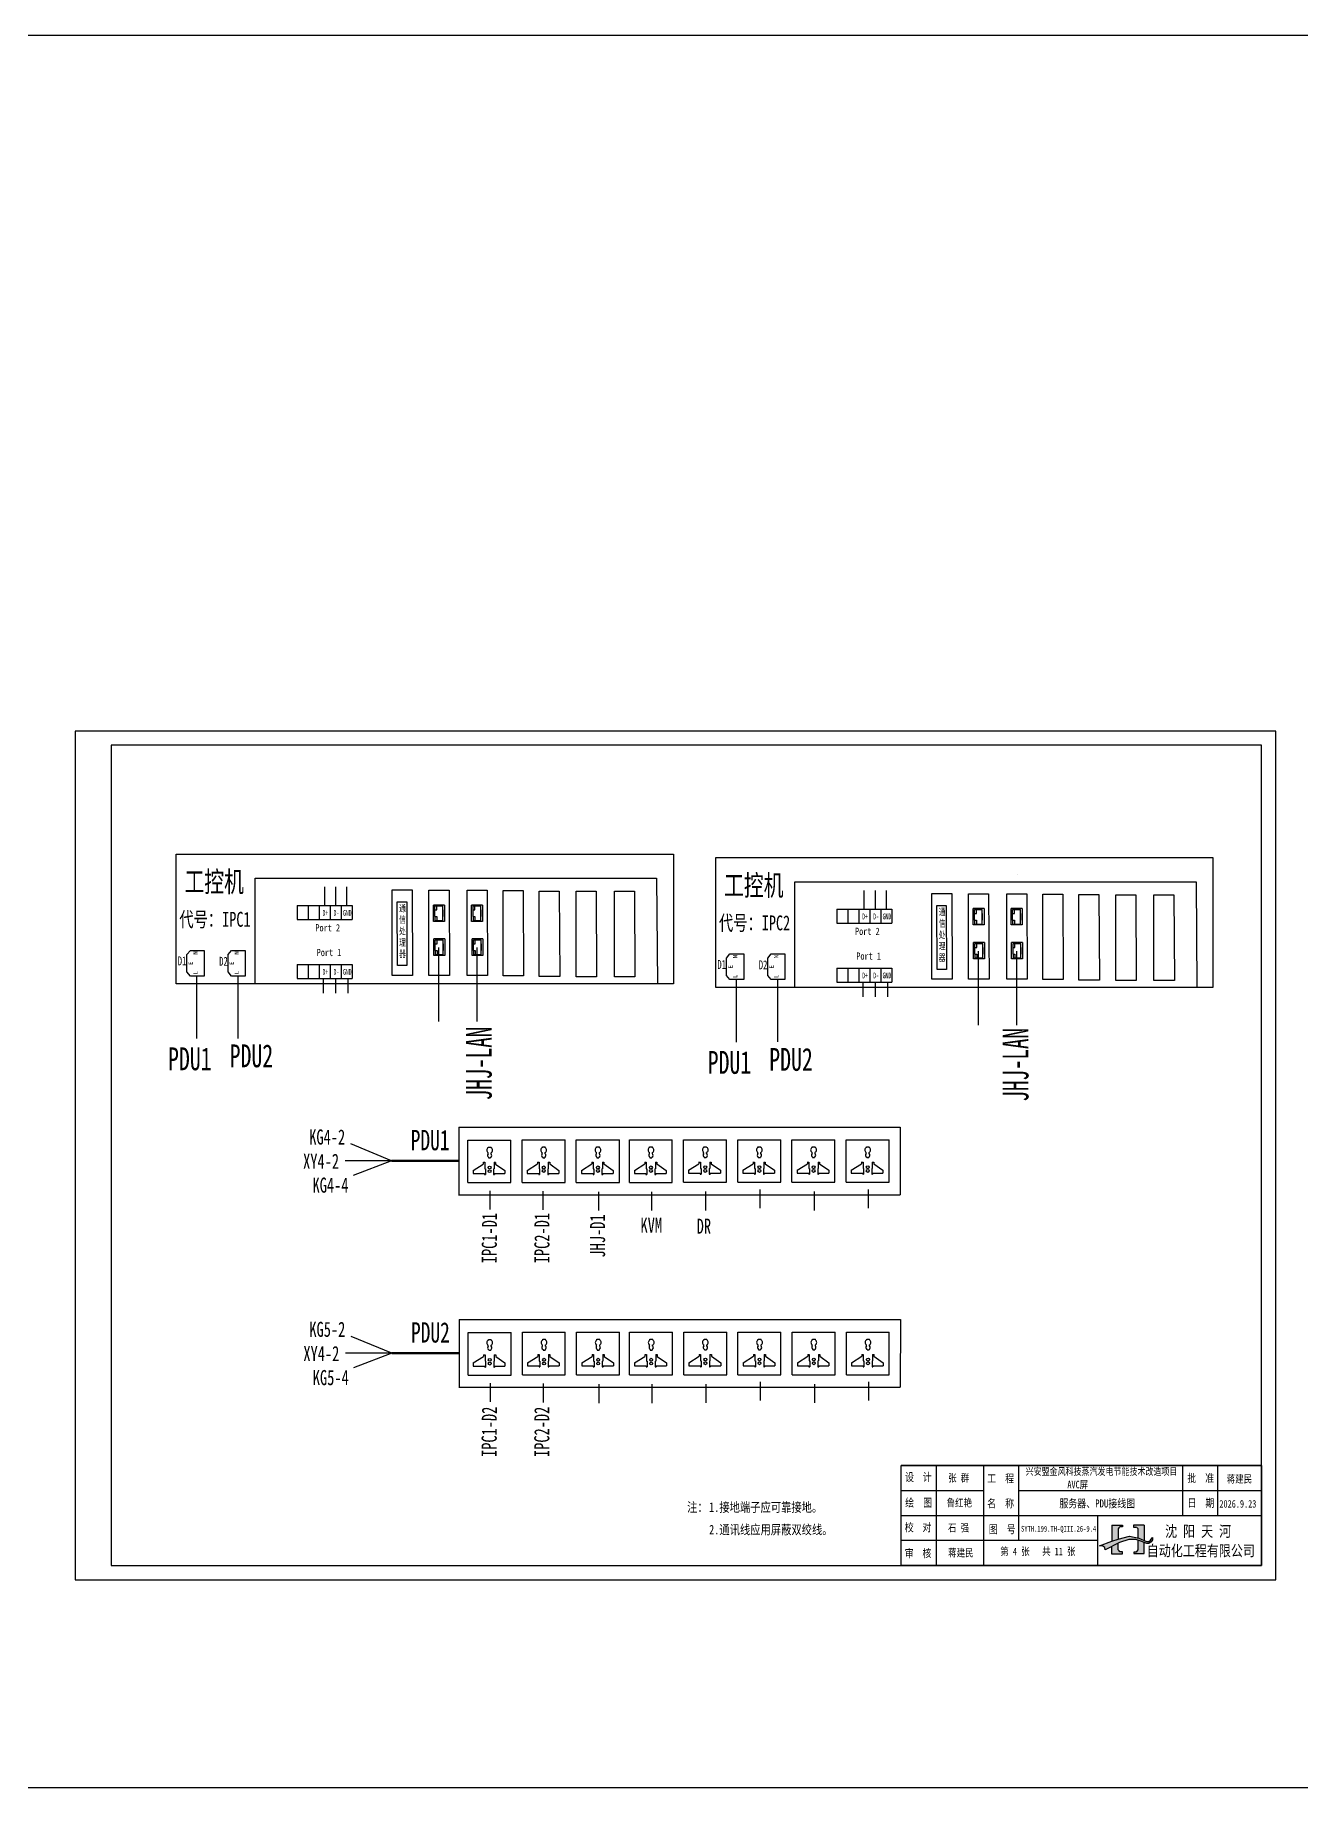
# Model space of a CAD drawing. Header units: millimetres. Extents: x -2527 to 7788, y -1442 to 1215.
# Drawn here: x 1135 to 2021, y -1442 to -215 of the extents above; entities that cross this region are included whole.
import ezdxf
from ezdxf.enums import TextEntityAlignment as Align

# ---------------------------------------------------------------- set-up
doc = ezdxf.new("R2010")
doc.units = ezdxf.units.MM
doc.header["$MEASUREMENT"] = 0
doc.layers.add('220DC电源', color=240, linetype='Continuous')
doc.layers.add('Layer2', color=5, linetype='Continuous', lineweight=25)
doc.styles.add('_HZTXT', font='', dxfattribs={"width": 0.8})
doc.styles.get("Standard").update_dxf_attribs({"font": '', "width": 0.7, "height": 6})
doc.styles.get('_HZTXT').set_extended_font_data('SimSun')
doc.styles.get('Standard').set_extended_font_data('SimSun')

msp = doc.modelspace()

# ---------------------------------------------------------------- hatches: boundary and pattern name
h = msp.add_hatch(color=256)
h.paths.add_polyline_path([(1911.1, -1258.3), (1903.5, -1258.3), (1903.5, -1259.6), (1905.2, -1259.6, -0.099172), (1906.7, -1260.6), (1906.7, -1267.3), (1907.4, -1267.4), (1911.1, -1269.1)])
h.paths.add_polyline_path([(1888.4, -1269.5), (1892.9, -1268), (1892.9, -1260.8), (1893.3, -1260.1), (1894.1, -1259.5), (1895.8, -1259.5), (1895.8, -1258.4), (1888.4, -1258.4)])
h.paths.add_polyline_path([(1893.9, -1270.5), (1900.4, -1268.4), (1905.1, -1268.4), (1906.7, -1268.7), (1908.7, -1269.5), (1912.8, -1271.2), (1914.2, -1271.2), (1915.9, -1269.9), (1916.8, -1268.6), (1916.8, -1267), (1916.6, -1267.1), (1915.4, -1268.8), (1914.2, -1269.8), (1912.7, -1269.8), (1907.4, -1267.4), (1900.8, -1266.1), (1892.8, -1268), (1888.4, -1269.4), (1879.8, -1272.7), (1882.2, -1273), (1883.6, -1274), (1883.7, -1275.5)])
h.paths.add_polyline_path([(1892.8, -1275.5), (1892.8, -1271.1), (1888.3, -1273.2), (1888.3, -1278.3), (1895.9, -1278.3), (1895.9, -1276.9), (1894.1, -1276.9), (1893.6, -1276.3)])
h.paths.add_polyline_path([(1911.1, -1270.5), (1908.7, -1269.5), (1906.7, -1268.7), (1906.7, -1275.6), (1905.9, -1276.4), (1905.4, -1277.1), (1903.8, -1277.1), (1903.8, -1278.2), (1911.1, -1278.2)])

# ---------------------------------------------------------------- linework, layer by layer
at = {"lineweight": -3, "ltscale": 1000}
for p, q in [((1822.1, -802.7), (1822.1, -802.7)), ((1384.4, -1003.3), (1355.9, -991.5)), ((1437.8, -1018.5), (1437.8, -988.8)), ((1437.8, -988.8), (1467.9, -988.8)), ((1452, -993.7), (1454, -993.7)), ((1452, -994.1), (1452, -993.7)), ((1454, -994.2), (1454, -993.7)), ((1467.9, -1018.5), (1467.9, -988.8)), ((1475.8, -1018.4), (1475.8, -988.7)), ((1475.8, -988.7), (1505.9, -988.7)), ((1490, -993.6), (1492, -993.6)), ((1490, -994), (1490, -993.6)), ((1492, -994.1), (1492, -993.6)), ((1505.9, -1018.4), (1505.9, -988.7)), ((1513.7, -1018.4), (1513.7, -988.7)), ((1513.7, -988.7), (1543.8, -988.7)), ((1527.9, -993.6), (1529.9, -993.6)), ((1527.9, -994), (1527.9, -993.6)), ((1529.9, -994.1), (1529.9, -993.6)), ((1543.8, -1018.4), (1543.8, -988.7)), ((1550.8, -1018.4), (1550.8, -988.7)), ((1550.8, -988.7), (1580.8, -988.7)), ((1565, -993.6), (1567, -993.6)), ((1565, -994), (1565, -993.6)), ((1567, -994.1), (1567, -993.6)), ((1580.8, -1018.4), (1580.8, -988.7)), ((1588.7, -1018.3), (1588.7, -988.6)), ((1588.7, -988.6), (1618.8, -988.6)), ((1602.9, -993.5), (1604.9, -993.5)), ((1602.9, -993.9), (1602.9, -993.5)), ((1604.9, -994), (1604.9, -993.5)), ((1618.8, -1018.3), (1618.8, -988.6)), ((1626.6, -1018.3), (1626.6, -988.6)), ((1626.6, -988.6), (1656.7, -988.6)), ((1640.8, -993.5), (1642.8, -993.5)), ((1640.8, -993.9), (1640.8, -993.5)), ((1642.8, -994), (1642.8, -993.5)), ((1656.7, -1018.3), (1656.7, -988.6)), ((1664.6, -1018.3), (1664.6, -988.6)), ((1664.6, -988.6), (1694.7, -988.6)), ((1678.8, -993.5), (1680.8, -993.5)), ((1678.8, -993.9), (1678.8, -993.5)), ((1680.8, -994), (1680.8, -993.5)), ((1694.7, -1018.3), (1694.7, -988.6)), ((1702.5, -1018.3), (1702.5, -988.6)), ((1702.5, -988.6), (1732.6, -988.6)), ((1716.7, -993.5), (1718.7, -993.5)), ((1716.7, -993.9), (1716.7, -993.5)), ((1718.7, -994), (1718.7, -993.5)), ((1732.6, -1018.3), (1732.6, -988.6)), ((1384.4, -1003.3), (1352, -1003.3)), ((1384.4, -1003.3), (1357.6, -1013.5)), ((1441.4, -1010.1), (1448.6, -1005.6)), ((1448.6, -1004.3), (1448.6, -1005.6)), ((1448.7, -1004.3), (1449.6, -1004.3)), ((1449.6, -1004.3), (1449.6, -1008.9)), ((1451.9, -998.4), (1451.9, -997.6)), ((1452.2, -1000.8), (1452.2, -1001.2)), ((1452.2, -1001.2), (1453.7, -1001.2)), ((1453.7, -1000.8), (1453.7, -1001.2)), ((1454, -998.4), (1454, -997.6)), ((1456.1, -1004.3), (1456.1, -1008.9)), ((1456.1, -1004.3), (1457.1, -1004.3)), ((1457.1, -1004.4), (1457.1, -1005.6)), ((1457.1, -1005.6), (1463.6, -1010.1)), ((1479.4, -1010), (1486.6, -1005.5)), ((1486.6, -1004.2), (1486.6, -1005.5)), ((1486.6, -1004.3), (1487.6, -1004.3)), ((1487.6, -1004.3), (1487.6, -1008.8)), ((1489.9, -998.3), (1489.9, -997.5)), ((1490.2, -1000.7), (1490.2, -1001.1)), ((1490.2, -1001.1), (1491.6, -1001.1)), ((1491.6, -1000.7), (1491.6, -1001.1)), ((1492, -998.3), (1492, -997.5)), ((1494.1, -1004.3), (1494.1, -1008.8)), ((1494.1, -1004.3), (1495.1, -1004.3)), ((1495.1, -1004.3), (1495.1, -1005.5)), ((1495.1, -1005.5), (1501.5, -1010)), ((1517.3, -1010), (1524.5, -1005.5)), ((1524.5, -1004.2), (1524.5, -1005.5)), ((1524.5, -1004.3), (1525.5, -1004.3)), ((1525.5, -1004.3), (1525.5, -1008.8)), ((1527.8, -998.3), (1527.8, -997.5)), ((1528.1, -1000.7), (1528.1, -1001.1)), ((1528.1, -1001.1), (1529.5, -1001.1)), ((1529.5, -1000.7), (1529.5, -1001.1)), ((1529.9, -998.3), (1529.9, -997.5)), ((1532, -1004.3), (1532, -1008.8)), ((1532, -1004.3), (1533, -1004.3)), ((1533, -1004.3), (1533, -1005.5)), ((1533, -1005.5), (1539.4, -1010)), ((1554.4, -1010), (1561.6, -1005.5)), ((1561.6, -1004.2), (1561.6, -1005.5)), ((1561.6, -1004.3), (1562.6, -1004.3)), ((1562.6, -1004.3), (1562.6, -1008.8)), ((1564.8, -998.3), (1564.8, -997.5)), ((1565.2, -1000.7), (1565.2, -1001.1)), ((1565.2, -1001.1), (1566.6, -1001.1)), ((1566.6, -1000.7), (1566.6, -1001.1)), ((1567, -998.3), (1567, -997.5)), ((1569.1, -1004.3), (1569.1, -1008.8)), ((1569.1, -1004.3), (1570.1, -1004.3)), ((1570.1, -1004.3), (1570.1, -1005.5)), ((1570.1, -1005.5), (1576.5, -1010)), ((1592.3, -1009.9), (1599.5, -1005.4)), ((1599.5, -1004.1), (1599.5, -1005.4)), ((1599.6, -1004.2), (1600.6, -1004.2)), ((1600.6, -1004.2), (1600.6, -1008.7)), ((1602.8, -998.2), (1602.8, -997.5)), ((1603.1, -1000.6), (1603.1, -1001)), ((1603.1, -1001), (1604.6, -1001)), ((1604.6, -1000.6), (1604.6, -1001)), ((1604.9, -998.2), (1604.9, -997.5)), ((1607.1, -1004.2), (1607.1, -1008.7)), ((1607.1, -1004.2), (1608, -1004.2)), ((1608, -1004.2), (1608, -1005.4)), ((1608, -1005.4), (1614.5, -1009.9)), ((1630.2, -1009.9), (1637.4, -1005.4)), ((1637.4, -1004.1), (1637.4, -1005.4)), ((1637.5, -1004.2), (1638.4, -1004.2)), ((1638.4, -1004.2), (1638.4, -1008.7)), ((1640.7, -998.2), (1640.7, -997.5)), ((1641, -1000.6), (1641, -1001)), ((1641, -1001), (1642.5, -1001)), ((1642.5, -1000.6), (1642.5, -1001)), ((1642.8, -998.2), (1642.8, -997.5)), ((1645, -1004.2), (1645, -1008.7)), ((1645, -1004.2), (1645.9, -1004.2)), ((1645.9, -1004.2), (1645.9, -1005.4)), ((1645.9, -1005.4), (1652.4, -1009.9)), ((1668.2, -1009.9), (1675.4, -1005.4)), ((1675.4, -1004.1), (1675.4, -1005.4)), ((1675.4, -1004.2), (1676.4, -1004.2)), ((1676.4, -1004.2), (1676.4, -1008.7)), ((1678.7, -998.2), (1678.7, -997.5)), ((1679, -1000.6), (1679, -1001)), ((1679, -1001), (1680.4, -1001)), ((1680.4, -1000.6), (1680.4, -1001)), ((1680.8, -998.2), (1680.8, -997.5)), ((1682.9, -1004.2), (1682.9, -1008.7)), ((1682.9, -1004.2), (1683.9, -1004.2)), ((1683.9, -1004.2), (1683.9, -1005.4)), ((1683.9, -1005.4), (1690.3, -1009.9)), ((1706.1, -1009.9), (1713.3, -1005.4)), ((1713.3, -1004.1), (1713.3, -1005.4)), ((1713.3, -1004.2), (1714.3, -1004.2)), ((1714.3, -1004.2), (1714.3, -1008.7)), ((1716.6, -998.2), (1716.6, -997.5)), ((1716.9, -1000.6), (1716.9, -1001)), ((1716.9, -1001), (1718.3, -1001)), ((1718.3, -1000.6), (1718.3, -1001)), ((1718.7, -998.2), (1718.7, -997.5)), ((1720.8, -1004.2), (1720.8, -1008.7)), ((1720.8, -1004.2), (1721.8, -1004.2)), ((1721.8, -1004.2), (1721.8, -1005.4)), ((1721.8, -1005.4), (1728.2, -1009.9)), ((1441.4, -1010.1), (1441.4, -1012.2)), ((1441.4, -1012.2), (1449.5, -1012.2)), ((1449.5, -1012.2), (1449.5, -1012.9)), ((1449.5, -1012.9), (1450.1, -1012.9)), ((1449.6, -1008.9), (1450.1, -1008.9)), ((1450.1, -1008.9), (1450.1, -1012.9)), ((1455.8, -1008.9), (1455.8, -1012.9)), ((1455.8, -1008.9), (1456.1, -1008.9)), ((1455.8, -1012.9), (1456.4, -1012.9)), ((1456.4, -1012.2), (1463.6, -1012.2)), ((1456.4, -1012.2), (1456.4, -1012.9)), ((1463.6, -1010.1), (1463.6, -1012.2)), ((1479.4, -1010), (1479.4, -1012.1)), ((1479.4, -1012.1), (1487.5, -1012.1)), ((1487.5, -1012.1), (1487.5, -1012.8)), ((1487.5, -1012.8), (1488, -1012.8)), ((1487.6, -1008.8), (1488, -1008.8)), ((1488, -1008.8), (1488, -1012.8)), ((1493.8, -1008.8), (1493.8, -1012.8)), ((1493.8, -1008.8), (1494.1, -1008.8)), ((1493.8, -1012.8), (1494.3, -1012.8)), ((1494.3, -1012.1), (1501.5, -1012.1)), ((1494.3, -1012.1), (1494.3, -1012.8)), ((1501.5, -1010), (1501.5, -1012.1)), ((1517.3, -1010), (1517.3, -1012.1)), ((1517.3, -1012.1), (1525.4, -1012.1)), ((1525.4, -1012.1), (1525.4, -1012.8)), ((1525.4, -1012.8), (1525.9, -1012.8)), ((1525.5, -1008.8), (1525.9, -1008.8)), ((1525.9, -1008.8), (1525.9, -1012.8)), ((1531.6, -1008.8), (1531.6, -1012.8)), ((1531.6, -1008.8), (1532, -1008.8)), ((1531.6, -1012.8), (1532.2, -1012.8)), ((1532.2, -1012.1), (1539.4, -1012.1)), ((1532.2, -1012.1), (1532.2, -1012.8)), ((1539.4, -1010), (1539.4, -1012.1)), ((1554.4, -1010), (1554.4, -1012.1)), ((1554.4, -1012.1), (1562.4, -1012.1)), ((1562.4, -1012.1), (1562.4, -1012.8)), ((1562.4, -1012.8), (1563, -1012.8)), ((1562.6, -1008.8), (1563, -1008.8)), ((1563, -1008.8), (1563, -1012.8)), ((1568.7, -1008.8), (1568.7, -1012.8)), ((1568.7, -1008.8), (1569.1, -1008.8)), ((1568.7, -1012.8), (1569.3, -1012.8)), ((1569.3, -1012.1), (1576.5, -1012.1)), ((1569.3, -1012.1), (1569.3, -1012.8)), ((1576.5, -1010), (1576.5, -1012.1)), ((1592.3, -1009.9), (1592.3, -1012)), ((1592.3, -1012), (1600.4, -1012)), ((1600.4, -1012), (1600.4, -1012.7)), ((1600.4, -1012.7), (1601, -1012.7)), ((1600.6, -1008.7), (1601, -1008.7)), ((1601, -1008.7), (1601, -1012.7)), ((1606.7, -1008.7), (1606.7, -1012.7)), ((1606.7, -1008.7), (1607.1, -1008.7)), ((1606.7, -1012.7), (1607.3, -1012.7)), ((1607.3, -1012), (1614.5, -1012)), ((1607.3, -1012), (1607.3, -1012.7)), ((1614.5, -1009.9), (1614.5, -1012)), ((1630.2, -1009.9), (1630.2, -1012)), ((1630.2, -1012), (1638.3, -1012)), ((1638.3, -1012), (1638.3, -1012.7)), ((1638.3, -1012.7), (1638.9, -1012.7)), ((1638.4, -1008.7), (1638.9, -1008.7)), ((1638.9, -1008.7), (1638.9, -1012.7)), ((1644.6, -1008.7), (1644.6, -1012.7)), ((1644.6, -1008.7), (1645, -1008.7)), ((1644.6, -1012.7), (1645.2, -1012.7)), ((1645.2, -1012), (1652.4, -1012)), ((1645.2, -1012), (1645.2, -1012.7)), ((1652.4, -1009.9), (1652.4, -1012)), ((1668.2, -1009.9), (1668.2, -1012)), ((1668.2, -1012), (1676.3, -1012)), ((1676.3, -1012), (1676.3, -1012.7)), ((1676.3, -1012.7), (1676.8, -1012.7)), ((1676.4, -1008.7), (1676.8, -1008.7)), ((1676.8, -1008.7), (1676.8, -1012.7)), ((1682.6, -1008.7), (1682.6, -1012.7)), ((1682.6, -1008.7), (1682.9, -1008.7)), ((1682.6, -1012.7), (1683.1, -1012.7)), ((1683.1, -1012), (1690.3, -1012)), ((1683.1, -1012), (1683.1, -1012.7)), ((1690.3, -1009.9), (1690.3, -1012)), ((1706.1, -1009.9), (1706.1, -1012)), ((1706.1, -1012), (1714.2, -1012)), ((1714.2, -1012), (1714.2, -1012.7)), ((1714.2, -1012.7), (1714.7, -1012.7)), ((1714.3, -1008.7), (1714.7, -1008.7)), ((1714.7, -1008.7), (1714.7, -1012.7)), ((1720.5, -1008.7), (1720.5, -1012.7)), ((1720.5, -1008.7), (1720.8, -1008.7)), ((1720.5, -1012.7), (1721, -1012.7)), ((1721, -1012), (1728.2, -1012)), ((1721, -1012), (1721, -1012.7)), ((1728.2, -1009.9), (1728.2, -1012)), ((1437.8, -1018.5), (1467.9, -1018.5)), ((1475.8, -1018.4), (1505.9, -1018.4)), ((1513.7, -1018.4), (1543.8, -1018.4)), ((1550.8, -1018.4), (1580.8, -1018.4)), ((1588.7, -1018.3), (1618.8, -1018.3)), ((1626.6, -1018.3), (1656.7, -1018.3)), ((1664.6, -1018.3), (1694.7, -1018.3)), ((1702.5, -1018.3), (1732.6, -1018.3)), ((1384.6, -1138), (1356.1, -1126.2)), ((1438, -1153.2), (1438, -1123.4)), ((1438, -1123.4), (1468.1, -1123.4)), ((1452.2, -1128.3), (1454.2, -1128.3)), ((1452.2, -1128.8), (1452.2, -1128.3)), ((1454.2, -1128.8), (1454.2, -1128.3)), ((1468.1, -1153.2), (1468.1, -1123.4)), ((1476, -1153.1), (1476, -1123.3)), ((1476, -1123.3), (1506, -1123.3)), ((1490.2, -1128.2), (1492.2, -1128.2)), ((1490.2, -1128.7), (1490.2, -1128.2)), ((1492.2, -1128.7), (1492.2, -1128.2)), ((1506, -1153.1), (1506, -1123.3)), ((1513.9, -1153.1), (1513.9, -1123.3)), ((1513.9, -1123.3), (1543.9, -1123.3)), ((1528.1, -1128.2), (1530.1, -1128.2)), ((1528.1, -1128.7), (1528.1, -1128.2)), ((1530.1, -1128.7), (1530.1, -1128.2)), ((1543.9, -1153.1), (1543.9, -1123.3)), ((1551, -1153.1), (1551, -1123.3)), ((1551, -1123.3), (1581, -1123.3)), ((1565.2, -1128.2), (1567.2, -1128.2)), ((1565.2, -1128.7), (1565.2, -1128.2)), ((1567.2, -1128.7), (1567.2, -1128.2)), ((1581, -1153.1), (1581, -1123.3)), ((1588.9, -1153), (1588.9, -1123.3)), ((1588.9, -1123.3), (1619, -1123.3)), ((1603.1, -1128.1), (1605.1, -1128.1)), ((1603.1, -1128.6), (1603.1, -1128.1)), ((1605.1, -1128.6), (1605.1, -1128.1)), ((1619, -1153), (1619, -1123.3)), ((1626.8, -1153), (1626.8, -1123.3)), ((1626.8, -1123.3), (1656.9, -1123.3)), ((1641, -1128.1), (1643, -1128.1)), ((1641, -1128.6), (1641, -1128.1)), ((1643, -1128.6), (1643, -1128.1)), ((1656.9, -1153), (1656.9, -1123.3)), ((1664.8, -1153), (1664.8, -1123.3)), ((1664.8, -1123.3), (1694.8, -1123.3)), ((1679, -1128.1), (1681, -1128.1)), ((1679, -1128.6), (1679, -1128.1)), ((1681, -1128.6), (1681, -1128.1)), ((1694.8, -1153), (1694.8, -1123.3)), ((1702.7, -1153), (1702.7, -1123.3)), ((1702.7, -1123.3), (1732.7, -1123.3)), ((1716.9, -1128.1), (1718.9, -1128.1)), ((1716.9, -1128.6), (1716.9, -1128.1)), ((1718.9, -1128.6), (1718.9, -1128.1)), ((1732.7, -1153), (1732.7, -1123.3)), ((1384.6, -1138), (1352.2, -1138)), ((1384.6, -1138), (1357.8, -1148.2)), ((1441.6, -1144.7), (1448.8, -1140.3)), ((1448.8, -1139), (1449.8, -1139)), ((1448.8, -1139), (1448.8, -1140.3)), ((1449.8, -1139), (1449.8, -1143.5)), ((1452.1, -1133), (1452.1, -1132.3)), ((1452.4, -1135.5), (1452.4, -1135.8)), ((1452.4, -1135.8), (1453.8, -1135.8)), ((1453.8, -1135.5), (1453.8, -1135.8)), ((1454.2, -1133), (1454.2, -1132.3)), ((1456.3, -1139), (1456.3, -1143.5)), ((1456.3, -1139), (1457.3, -1139)), ((1457.3, -1139), (1457.3, -1140.3)), ((1457.3, -1140.3), (1463.7, -1144.7)), ((1479.6, -1144.7), (1486.8, -1140.2)), ((1486.8, -1138.9), (1487.8, -1138.9)), ((1486.8, -1138.9), (1486.8, -1140.2)), ((1487.8, -1138.9), (1487.8, -1143.4)), ((1490, -1132.9), (1490, -1132.2)), ((1490.4, -1135.4), (1490.4, -1135.7)), ((1490.4, -1135.7), (1491.8, -1135.7)), ((1491.8, -1135.4), (1491.8, -1135.7)), ((1492.2, -1132.9), (1492.2, -1132.2)), ((1494.3, -1138.9), (1494.3, -1143.4)), ((1494.3, -1138.9), (1495.2, -1138.9)), ((1495.2, -1138.9), (1495.2, -1140.2)), ((1495.2, -1140.2), (1501.7, -1144.7)), ((1517.5, -1144.7), (1524.7, -1140.2)), ((1524.7, -1138.9), (1525.7, -1138.9)), ((1524.7, -1138.9), (1524.7, -1140.2)), ((1525.7, -1138.9), (1525.7, -1143.4)), ((1527.9, -1132.9), (1527.9, -1132.2)), ((1528.3, -1135.4), (1528.3, -1135.7)), ((1528.3, -1135.7), (1529.7, -1135.7)), ((1529.7, -1135.4), (1529.7, -1135.7)), ((1530.1, -1132.9), (1530.1, -1132.2)), ((1532.2, -1138.9), (1532.2, -1143.4)), ((1532.2, -1138.9), (1533.1, -1138.9)), ((1533.1, -1138.9), (1533.1, -1140.2)), ((1533.1, -1140.2), (1539.6, -1144.7)), ((1554.5, -1144.7), (1561.7, -1140.2)), ((1561.7, -1138.9), (1561.7, -1140.2)), ((1561.8, -1138.9), (1562.8, -1138.9)), ((1562.8, -1138.9), (1562.8, -1143.4)), ((1565, -1132.9), (1565, -1132.2)), ((1565.4, -1135.4), (1565.4, -1135.7)), ((1565.4, -1135.7), (1566.8, -1135.7)), ((1566.8, -1135.4), (1566.8, -1135.7)), ((1567.1, -1132.9), (1567.1, -1132.2)), ((1569.3, -1138.9), (1569.3, -1143.4)), ((1569.3, -1138.9), (1570.2, -1138.9)), ((1570.2, -1138.9), (1570.2, -1140.2)), ((1570.2, -1140.2), (1576.7, -1144.7)), ((1592.5, -1144.6), (1599.7, -1140.1)), ((1599.7, -1138.8), (1600.7, -1138.8)), ((1599.7, -1138.8), (1599.7, -1140.1)), ((1600.7, -1138.8), (1600.7, -1143.3)), ((1603, -1132.9), (1603, -1132.1)), ((1603.3, -1135.3), (1603.3, -1135.6)), ((1603.3, -1135.6), (1604.7, -1135.6)), ((1604.7, -1135.3), (1604.7, -1135.6)), ((1605.1, -1132.9), (1605.1, -1132.1)), ((1607.2, -1138.8), (1607.2, -1143.3)), ((1607.2, -1138.8), (1608.2, -1138.8)), ((1608.2, -1138.8), (1608.2, -1140.1)), ((1608.2, -1140.1), (1614.7, -1144.6)), ((1630.4, -1144.6), (1637.6, -1140.1)), ((1637.6, -1138.8), (1638.6, -1138.8)), ((1637.6, -1138.8), (1637.6, -1140.1)), ((1638.6, -1138.8), (1638.6, -1143.3)), ((1640.9, -1132.9), (1640.9, -1132.1)), ((1641.2, -1135.3), (1641.2, -1135.6)), ((1641.2, -1135.6), (1642.6, -1135.6)), ((1642.6, -1135.3), (1642.6, -1135.6)), ((1643, -1132.9), (1643, -1132.1)), ((1645.1, -1138.8), (1645.1, -1143.3)), ((1645.1, -1138.8), (1646.1, -1138.8)), ((1646.1, -1138.8), (1646.1, -1140.1)), ((1646.1, -1140.1), (1652.6, -1144.6)), ((1668.4, -1144.6), (1675.6, -1140.1)), ((1675.6, -1138.8), (1676.6, -1138.8)), ((1675.6, -1138.8), (1675.6, -1140.1)), ((1676.6, -1138.8), (1676.6, -1143.3)), ((1678.8, -1132.9), (1678.8, -1132.1)), ((1679.2, -1135.3), (1679.2, -1135.6)), ((1679.2, -1135.6), (1680.6, -1135.6)), ((1680.6, -1135.3), (1680.6, -1135.6)), ((1681, -1132.9), (1681, -1132.1)), ((1683.1, -1138.8), (1683.1, -1143.3)), ((1683.1, -1138.8), (1684.1, -1138.8)), ((1684, -1138.8), (1684, -1140.1)), ((1684, -1140.1), (1690.5, -1144.6)), ((1706.3, -1144.6), (1713.5, -1140.1)), ((1713.5, -1138.8), (1714.5, -1138.8)), ((1713.5, -1138.8), (1713.5, -1140.1)), ((1714.5, -1138.8), (1714.5, -1143.3)), ((1716.7, -1132.9), (1716.7, -1132.1)), ((1717.1, -1135.3), (1717.1, -1135.6)), ((1717.1, -1135.6), (1718.5, -1135.6)), ((1718.5, -1135.3), (1718.5, -1135.6)), ((1718.9, -1132.9), (1718.9, -1132.1)), ((1721, -1138.8), (1721, -1143.3)), ((1721, -1138.8), (1722, -1138.8)), ((1721.9, -1138.8), (1721.9, -1140.1)), ((1721.9, -1140.1), (1728.4, -1144.6)), ((1438, -1153.2), (1468.1, -1153.2)), ((1441.6, -1144.7), (1441.6, -1146.9)), ((1441.6, -1146.9), (1449.7, -1146.9)), ((1449.7, -1146.9), (1449.7, -1147.6)), ((1449.7, -1147.6), (1450.2, -1147.6)), ((1449.8, -1143.5), (1450.2, -1143.5)), ((1450.2, -1143.5), (1450.2, -1147.6)), ((1456, -1143.5), (1456, -1147.6)), ((1456, -1143.5), (1456.3, -1143.5)), ((1456, -1147.6), (1456.5, -1147.6)), ((1456.5, -1146.9), (1463.7, -1146.9)), ((1456.5, -1146.9), (1456.5, -1147.6)), ((1463.7, -1144.7), (1463.7, -1146.9)), ((1476, -1153.1), (1506, -1153.1)), ((1479.6, -1144.7), (1479.6, -1146.8)), ((1479.6, -1146.8), (1487.6, -1146.8)), ((1487.6, -1146.8), (1487.6, -1147.5)), ((1487.6, -1147.5), (1488.2, -1147.5)), ((1487.8, -1143.4), (1488.2, -1143.4)), ((1488.2, -1143.4), (1488.2, -1147.5)), ((1493.9, -1143.4), (1493.9, -1147.5)), ((1493.9, -1143.4), (1494.3, -1143.4)), ((1493.9, -1147.5), (1494.5, -1147.5)), ((1494.5, -1146.8), (1501.7, -1146.8)), ((1494.5, -1146.8), (1494.5, -1147.5)), ((1501.7, -1144.7), (1501.7, -1146.8)), ((1513.9, -1153.1), (1543.9, -1153.1)), ((1517.5, -1144.7), (1517.5, -1146.8)), ((1517.5, -1146.8), (1525.5, -1146.8)), ((1525.5, -1146.8), (1525.5, -1147.5)), ((1525.5, -1147.5), (1526.1, -1147.5)), ((1525.7, -1143.4), (1526.1, -1143.4)), ((1526.1, -1143.4), (1526.1, -1147.5)), ((1531.8, -1143.4), (1531.8, -1147.5)), ((1531.8, -1143.4), (1532.2, -1143.4)), ((1531.8, -1147.5), (1532.4, -1147.5)), ((1532.4, -1146.8), (1539.6, -1146.8)), ((1532.4, -1146.8), (1532.4, -1147.5)), ((1539.6, -1144.7), (1539.6, -1146.8)), ((1551, -1153.1), (1581, -1153.1)), ((1554.5, -1144.7), (1554.5, -1146.8)), ((1554.5, -1146.8), (1562.6, -1146.8)), ((1562.6, -1146.8), (1562.6, -1147.5)), ((1562.6, -1147.5), (1563.2, -1147.5)), ((1562.8, -1143.4), (1563.2, -1143.4)), ((1563.2, -1143.4), (1563.2, -1147.5)), ((1568.9, -1143.4), (1568.9, -1147.5)), ((1568.9, -1143.4), (1569.3, -1143.4)), ((1568.9, -1147.5), (1569.5, -1147.5)), ((1569.5, -1146.8), (1576.7, -1146.8)), ((1569.5, -1146.8), (1569.5, -1147.5)), ((1576.7, -1144.7), (1576.7, -1146.8)), ((1588.9, -1153), (1619, -1153)), ((1592.5, -1144.6), (1592.5, -1146.7)), ((1592.5, -1146.7), (1600.6, -1146.7)), ((1600.6, -1146.7), (1600.6, -1147.4)), ((1600.6, -1147.4), (1601.1, -1147.4)), ((1600.7, -1143.3), (1601.1, -1143.3)), ((1601.1, -1143.3), (1601.1, -1147.4)), ((1606.9, -1143.3), (1606.9, -1147.4)), ((1606.9, -1143.3), (1607.2, -1143.3)), ((1606.9, -1147.4), (1607.4, -1147.4)), ((1607.4, -1146.7), (1614.7, -1146.7)), ((1607.4, -1146.7), (1607.4, -1147.4)), ((1614.7, -1144.6), (1614.7, -1146.7)), ((1626.8, -1153), (1656.9, -1153)), ((1630.4, -1144.6), (1630.4, -1146.7)), ((1630.4, -1146.7), (1638.5, -1146.7)), ((1638.5, -1146.7), (1638.5, -1147.4)), ((1638.5, -1147.4), (1639, -1147.4)), ((1638.6, -1143.3), (1639, -1143.3)), ((1639, -1143.3), (1639, -1147.4)), ((1644.8, -1143.3), (1644.8, -1147.4)), ((1644.8, -1143.3), (1645.1, -1143.3)), ((1644.8, -1147.4), (1645.3, -1147.4)), ((1645.3, -1146.7), (1652.6, -1146.7)), ((1645.3, -1146.7), (1645.3, -1147.4)), ((1652.6, -1144.6), (1652.6, -1146.7)), ((1664.8, -1153), (1694.8, -1153)), ((1668.4, -1144.6), (1668.4, -1146.7)), ((1668.4, -1146.7), (1676.4, -1146.7)), ((1676.4, -1146.7), (1676.4, -1147.4)), ((1676.4, -1147.4), (1677, -1147.4)), ((1676.6, -1143.3), (1677, -1143.3)), ((1677, -1143.3), (1677, -1147.4)), ((1682.7, -1143.3), (1682.7, -1147.4)), ((1682.7, -1143.3), (1683.1, -1143.3)), ((1682.7, -1147.4), (1683.3, -1147.4)), ((1683.3, -1146.7), (1690.5, -1146.7)), ((1683.3, -1146.7), (1683.3, -1147.4)), ((1690.5, -1144.6), (1690.5, -1146.7)), ((1702.7, -1153), (1732.7, -1153)), ((1706.3, -1144.6), (1706.3, -1146.7)), ((1706.3, -1146.7), (1714.3, -1146.7)), ((1714.3, -1146.7), (1714.3, -1147.4)), ((1714.3, -1147.4), (1714.9, -1147.4)), ((1714.5, -1143.3), (1714.9, -1143.3)), ((1714.9, -1143.3), (1714.9, -1147.4)), ((1720.6, -1143.3), (1720.6, -1147.4)), ((1720.6, -1143.3), (1721, -1143.3)), ((1720.6, -1147.4), (1721.2, -1147.4)), ((1721.2, -1146.7), (1728.4, -1146.7)), ((1721.2, -1146.7), (1721.2, -1147.4)), ((1728.4, -1144.6), (1728.4, -1146.7))]:
    msp.add_line(p, q, dxfattribs=at)
at = {"color": 0}
for p, q in [((1337.6, -824.6), (1337.6, -811.5)), ((1345.4, -824.6), (1345.4, -811.5)), ((1353.2, -824.6), (1353.2, -811.5)), ((1715.2, -827.1), (1715.2, -814.1)), ((1723, -827.1), (1723, -814.1)), ((1730.8, -827.1), (1730.8, -814.1)), ((1453.1, -1024.2), (1453.1, -1037.4)), ((1490.3, -1024.5), (1490.3, -1037.7)), ((1529.2, -1024.9), (1529.2, -1038.1)), ((1566.3, -1024.9), (1566.3, -1038.1)), ((1604.2, -1024.8), (1604.2, -1038)), ((1642.1, -1023.3), (1642.1, -1036.5)), ((1680.1, -1024.8), (1680.1, -1038)), ((1718, -1023.3), (1718, -1036.5)), ((1453.3, -1158.8), (1453.3, -1172)), ((1490.4, -1159.2), (1490.4, -1172.4)), ((1529.4, -1159.6), (1529.4, -1172.8)), ((1566.5, -1159.6), (1566.5, -1172.8)), ((1604.4, -1159.5), (1604.4, -1172.7)), ((1642.3, -1157.9), (1642.3, -1171.1)), ((1680.3, -1159.5), (1680.3, -1172.7)), ((1718.2, -1157.9), (1718.2, -1171.1)), ((1993.1, -1216.5), (1993.1, -1286.5)), ((1993.1, -1216.5), (1993.1, -1251.5))]:
    msp.add_line(p, q, dxfattribs=at)
for p, q in [((1318.4, -824.6), (1356.8, -824.6)), ((1318.4, -824.6), (1318.4, -834.5)), ((1326, -824.6), (1326, -834.5)), ((1333.7, -824.6), (1333.7, -834.5)), ((1341.4, -824.6), (1341.4, -834.5)), ((1349.1, -824.6), (1349.1, -834.5)), ((1356.8, -824.6), (1356.8, -834.5)), ((1696, -827.1), (1734.4, -827.1)), ((1696, -827.1), (1696, -837)), ((1703.6, -827.1), (1703.6, -837)), ((1711.3, -827.1), (1711.3, -837)), ((1719, -827.1), (1719, -837)), ((1726.7, -827.1), (1726.7, -837)), ((1734.4, -827.1), (1734.4, -837)), ((1318.4, -834.5), (1356.8, -834.5)), ((1696, -837), (1734.4, -837)), ((1417.6, -905.8), (1417.6, -854.1)), ((1444.3, -905.8), (1444.3, -854.1)), ((1795.2, -908.3), (1795.2, -856.6)), ((1821.9, -908.3), (1821.9, -856.6)), ((1318.4, -865.9), (1356.8, -865.9)), ((1318.4, -865.9), (1318.4, -875.8)), ((1326, -865.9), (1326, -875.8)), ((1333.7, -865.9), (1333.7, -875.8)), ((1341.4, -865.9), (1341.4, -875.8)), ((1349.1, -865.9), (1349.1, -875.8)), ((1356.8, -865.9), (1356.8, -875.8)), ((1696, -868.4), (1734.4, -868.4)), ((1696, -868.4), (1696, -878.3)), ((1703.6, -868.4), (1703.6, -878.3)), ((1711.3, -868.4), (1711.3, -878.3)), ((1719, -868.4), (1719, -878.3)), ((1726.7, -868.4), (1726.7, -878.3)), ((1734.4, -868.4), (1734.4, -878.3)), ((1318.4, -875.8), (1356.8, -875.8)), ((1336.7, -886), (1336.7, -875.8)), ((1345.4, -886), (1345.4, -875.8)), ((1354.1, -886), (1354.1, -875.8)), ((1696, -878.3), (1734.4, -878.3)), ((1714.3, -888.5), (1714.3, -878.3)), ((1723, -888.5), (1723, -878.3)), ((1731.7, -888.5), (1731.7, -878.3)), ((1993.1, -1216.5), (1741.1, -1216.5)), ((1741.1, -1216.5), (1993.1, -1216.5)), ((1741.1, -1286.5), (1741.1, -1216.5)), ((1765.5, -1216.5), (1765.5, -1286.5)), ((1798.6, -1216.5), (1798.6, -1286.5)), ((1823.1, -1216.5), (1823.1, -1269)), ((1937.8, -1216.5), (1937.8, -1251.5)), ((1962.3, -1216.5), (1962.3, -1251.5)), ((1741.1, -1234), (1798.6, -1234)), ((1823.1, -1234), (1993.1, -1234)), ((1741.1, -1251.5), (1993.1, -1251.5)), ((1878.3, -1251.5), (1878.3, -1286.5)), ((1888.4, -1258.4), (1888.4, -1269.5)), ((1888.4, -1258.4), (1895.8, -1258.4)), ((1893.3, -1260.1), (1892.9, -1260.8)), ((1892.9, -1260.8), (1892.9, -1260.8)), ((1892.9, -1260.8), (1892.9, -1268)), ((1894.1, -1259.5), (1893.3, -1260.1)), ((1895.8, -1259.5), (1894.1, -1259.5)), ((1894.1, -1259.5), (1894.1, -1259.5)), ((1895.8, -1258.4), (1895.8, -1259.5)), ((1911.1, -1258.3), (1903.5, -1258.3)), ((1903.5, -1258.3), (1903.5, -1259.6)), ((1903.5, -1259.6), (1905.2, -1259.6)), ((1906.7, -1260.6), (1906.7, -1267.3)), ((1911.1, -1258.3), (1911.1, -1269.1)), ((1878.3, -1269), (1741.1, -1269)), ((1879.8, -1272.7), (1888.4, -1269.4)), ((1882.2, -1273), (1879.8, -1272.7)), ((1883.6, -1274), (1882.2, -1273)), ((1883.7, -1275.5), (1883.6, -1274)), ((1893.9, -1270.5), (1883.7, -1275.5)), ((1888.3, -1273.2), (1888.3, -1278.3)), ((1888.4, -1269.4), (1892.8, -1268)), ((1892.8, -1268), (1900.8, -1266.1)), ((1892.8, -1275.5), (1892.8, -1271.1)), ((1893.6, -1276.3), (1892.8, -1275.5)), ((1900.4, -1268.4), (1893.9, -1270.5)), ((1905.1, -1268.4), (1900.4, -1268.4)), ((1900.8, -1266.1), (1907.4, -1267.4)), ((1906.7, -1268.7), (1905.1, -1268.4)), ((1906.7, -1275.6), (1905.9, -1276.4)), ((1908.7, -1269.5), (1906.7, -1268.7)), ((1906.7, -1268.7), (1906.7, -1275.6)), ((1907.4, -1267.4), (1912.7, -1269.8)), ((1912.8, -1271.2), (1908.7, -1269.5)), ((1911.1, -1278.2), (1911.1, -1270.5)), ((1912.7, -1269.8), (1914.2, -1269.8)), ((1914.2, -1271.2), (1912.8, -1271.2)), ((1914.2, -1269.8), (1915.4, -1268.8)), ((1915.9, -1269.9), (1914.2, -1271.2)), ((1915.4, -1268.8), (1916.6, -1267.1)), ((1916.8, -1268.6), (1915.9, -1269.9)), ((1916.6, -1267.1), (1916.8, -1267)), ((1916.8, -1267), (1916.8, -1268.6)), ((1993.1, -1286.5), (1741.1, -1286.5)), ((1993.1, -1286.5), (1741.1, -1286.5)), ((1888.3, -1278.3), (1895.9, -1278.3)), ((1894.1, -1276.9), (1893.6, -1276.3)), ((1895.9, -1276.9), (1894.1, -1276.9)), ((1895.9, -1278.3), (1895.9, -1276.9)), ((1905.4, -1277.1), (1903.8, -1277.1)), ((1903.8, -1277.1), (1903.8, -1278.2)), ((1903.8, -1278.2), (1911.1, -1278.2)), ((1905.9, -1276.4), (1905.4, -1277.1))]:
    msp.add_line(p, q)
at = {"color": 7}
for p, q in [((1421.4, -824.3), (1413.7, -824.3)), ((1413.7, -835.7), (1413.7, -824.3)), ((1414.7, -824.9), (1420.2, -824.9)), ((1414.7, -827.7), (1414.7, -824.9)), ((1414.7, -827.7), (1416.1, -827.7)), ((1414.7, -832.3), (1414.7, -827.7)), ((1414.7, -832.3), (1416.1, -832.3)), ((1414.7, -832.3), (1414.7, -835.1)), ((1416.1, -827.7), (1416.1, -824.9)), ((1416.1, -832.3), (1416.1, -835.1)), ((1420.2, -835.1), (1420.2, -824.9)), ((1420.2, -827.7), (1420.2, -832.3)), ((1420.2, -827.7), (1420.2, -832.3)), ((1421.4, -824.3), (1421.4, -835.7)), ((1448.1, -824.3), (1440.4, -824.3)), ((1440.4, -835.7), (1440.4, -824.3)), ((1441.4, -824.9), (1446.9, -824.9)), ((1441.4, -827.7), (1441.4, -824.9)), ((1441.4, -827.7), (1442.7, -827.7)), ((1441.4, -832.3), (1441.4, -827.7)), ((1441.4, -832.3), (1442.7, -832.3)), ((1441.4, -832.3), (1441.4, -835.1)), ((1442.7, -827.7), (1442.7, -824.9)), ((1442.7, -832.3), (1442.7, -835.1)), ((1446.9, -835.1), (1446.9, -824.9)), ((1446.9, -827.7), (1446.9, -832.3)), ((1446.9, -827.7), (1446.9, -832.3)), ((1448.1, -824.3), (1448.1, -835.7)), ((1799, -826.8), (1791.4, -826.8)), ((1791.4, -838.2), (1791.4, -826.8)), ((1792.3, -827.4), (1797.8, -827.4)), ((1792.3, -830.2), (1792.3, -827.4)), ((1792.3, -830.2), (1793.7, -830.2)), ((1792.3, -834.8), (1792.3, -830.2)), ((1793.7, -830.2), (1793.7, -827.4)), ((1797.8, -837.6), (1797.8, -827.4)), ((1797.8, -830.2), (1797.8, -834.8)), ((1797.8, -830.2), (1797.8, -834.8)), ((1799, -826.8), (1799, -838.2)), ((1825.7, -826.8), (1818, -826.8)), ((1818, -838.2), (1818, -826.8)), ((1819, -827.4), (1824.5, -827.4)), ((1819, -830.2), (1819, -827.4)), ((1819, -830.2), (1820.3, -830.2)), ((1819, -834.8), (1819, -830.2)), ((1820.3, -830.2), (1820.3, -827.4)), ((1824.5, -837.6), (1824.5, -827.4)), ((1824.5, -830.2), (1824.5, -834.8)), ((1824.5, -830.2), (1824.5, -834.8)), ((1825.7, -826.8), (1825.7, -838.2)), ((1421.4, -835.7), (1413.7, -835.7)), ((1421.4, -835.7), (1413.7, -835.7)), ((1414.7, -835.1), (1420.2, -835.1)), ((1448.1, -835.7), (1440.4, -835.7)), ((1448.1, -835.7), (1440.4, -835.7)), ((1441.4, -835.1), (1446.9, -835.1)), ((1799, -838.2), (1791.4, -838.2)), ((1799, -838.2), (1791.4, -838.2)), ((1792.3, -834.8), (1793.7, -834.8)), ((1792.3, -834.8), (1792.3, -837.6)), ((1792.3, -837.6), (1797.8, -837.6)), ((1793.7, -834.8), (1793.7, -837.6)), ((1825.7, -838.2), (1818, -838.2)), ((1825.7, -838.2), (1818, -838.2)), ((1819, -834.8), (1820.3, -834.8)), ((1819, -834.8), (1819, -837.6)), ((1819, -837.6), (1824.5, -837.6)), ((1820.3, -834.8), (1820.3, -837.6)), ((1241.2, -859), (1243.6, -856)), ((1243.6, -856), (1253.2, -856)), ((1253.2, -856), (1253.2, -874)), ((1270, -859), (1272.4, -856)), ((1272.4, -856), (1282, -856)), ((1282, -856), (1282, -874)), ((1421.7, -848), (1414, -848)), ((1414, -859.5), (1414, -848)), ((1415, -848.7), (1420.5, -848.7)), ((1415, -851.4), (1415, -848.7)), ((1415, -851.4), (1416.4, -851.4)), ((1415, -856), (1415, -851.4)), ((1415, -856), (1416.4, -856)), ((1415, -856), (1415, -858.8)), ((1416.4, -851.4), (1416.4, -848.7)), ((1416.4, -856), (1416.4, -858.8)), ((1420.5, -858.8), (1420.5, -848.7)), ((1420.5, -851.4), (1420.5, -856)), ((1420.5, -851.4), (1420.5, -856)), ((1421.7, -848), (1421.7, -859.5)), ((1448.3, -848), (1440.7, -848)), ((1440.7, -859.5), (1440.7, -848)), ((1441.7, -848.7), (1447.2, -848.7)), ((1441.7, -851.4), (1441.7, -848.7)), ((1441.7, -851.4), (1443, -851.4)), ((1441.7, -856), (1441.7, -851.4)), ((1441.7, -856), (1443, -856)), ((1441.7, -856), (1441.7, -858.8)), ((1443, -851.4), (1443, -848.7)), ((1443, -856), (1443, -858.8)), ((1447.2, -858.8), (1447.2, -848.7)), ((1447.2, -851.4), (1447.2, -856)), ((1447.2, -851.4), (1447.2, -856)), ((1448.3, -848), (1448.3, -859.5)), ((1618.8, -861.5), (1621.2, -858.5)), ((1621.2, -858.5), (1630.8, -858.5)), ((1630.8, -858.5), (1630.8, -876.5)), ((1647.6, -861.5), (1650, -858.5)), ((1650, -858.5), (1659.6, -858.5)), ((1659.6, -858.5), (1659.6, -876.5)), ((1799.3, -850.5), (1791.6, -850.5)), ((1791.6, -862), (1791.6, -850.5)), ((1792.6, -851.2), (1798.1, -851.2)), ((1792.6, -853.9), (1792.6, -851.2)), ((1792.6, -853.9), (1794, -853.9)), ((1792.6, -858.6), (1792.6, -853.9)), ((1792.6, -858.6), (1794, -858.6)), ((1792.6, -858.6), (1792.6, -861.3)), ((1794, -853.9), (1794, -851.2)), ((1794, -858.6), (1794, -861.3)), ((1798.1, -861.3), (1798.1, -851.2)), ((1798.1, -853.9), (1798.1, -858.6)), ((1798.1, -853.9), (1798.1, -858.6)), ((1799.3, -850.5), (1799.3, -862)), ((1825.9, -850.5), (1818.3, -850.5)), ((1818.3, -862), (1818.3, -850.5)), ((1819.3, -851.2), (1824.8, -851.2)), ((1819.3, -853.9), (1819.3, -851.2)), ((1819.3, -853.9), (1820.6, -853.9)), ((1819.3, -858.6), (1819.3, -853.9)), ((1819.3, -858.6), (1820.6, -858.6)), ((1819.3, -858.6), (1819.3, -861.3)), ((1820.6, -853.9), (1820.6, -851.2)), ((1820.6, -858.6), (1820.6, -861.3)), ((1824.8, -861.3), (1824.8, -851.2)), ((1824.8, -853.9), (1824.8, -858.6)), ((1824.8, -853.9), (1824.8, -858.6)), ((1825.9, -850.5), (1825.9, -862)), ((1241.2, -871), (1241.2, -859)), ((1243.6, -874), (1241.2, -871)), ((1270, -871), (1270, -859)), ((1272.4, -874), (1270, -871)), ((1421.7, -859.5), (1414, -859.5)), ((1421.7, -859.5), (1414, -859.5)), ((1415, -858.8), (1420.5, -858.8)), ((1448.3, -859.5), (1440.7, -859.5)), ((1448.3, -859.5), (1440.7, -859.5)), ((1441.7, -858.8), (1447.2, -858.8)), ((1618.8, -873.5), (1618.8, -861.5)), ((1647.6, -873.5), (1647.6, -861.5)), ((1799.3, -862), (1791.6, -862)), ((1799.3, -862), (1791.6, -862)), ((1792.6, -861.3), (1798.1, -861.3)), ((1825.9, -862), (1818.3, -862)), ((1825.9, -862), (1818.3, -862)), ((1819.3, -861.3), (1824.8, -861.3)), ((1253.2, -874), (1243.6, -874)), ((1282, -874), (1272.4, -874)), ((1621.2, -876.5), (1618.8, -873.5)), ((1630.8, -876.5), (1621.2, -876.5)), ((1650, -876.5), (1647.6, -873.5)), ((1659.6, -876.5), (1650, -876.5))]:
    msp.add_line(p, q, dxfattribs=at)
at = {"color": 0, "lineweight": -3, "ltscale": 1000}
for p, q in [((1247.9, -874), (1247.9, -917.7)), ((1276.9, -874), (1276.9, -917.6)), ((1625.5, -876.5), (1625.5, -920.2)), ((1654.5, -876.5), (1654.5, -920.1))]:
    msp.add_line(p, q, dxfattribs=at)
at = {"lineweight": 80, "ltscale": 1000}
for p, q in [((1431.3, -1003.3), (1384.4, -1003.3)), ((1431.5, -1138), (1384.6, -1138))]:
    msp.add_line(p, q, dxfattribs=at)
at = {"color": 1, "lineweight": -3, "ltscale": 1000}
msp.add_lwpolyline([(-1784.7, -215.4), (7786.1, -215.4), (7786.1, -1442.2), (-1784.7, -1442.2)], close=True, dxfattribs=at)
for points in [[(1163.1, -1296.5), (2003.1, -1296.5), (2003.1, -702.5), (1163.1, -702.5)], [(1188.1, -1286.5), (1993.1, -1286.5), (1993.1, -712.5), (1188.1, -712.5)]]:
    msp.add_lwpolyline(points, close=True)
at = {"color": 7}
for points in [[(1233.6, -788.6), (1581.6, -788.6), (1581.6, -879.5), (1233.6, -879.5)], [(1611.2, -791.1), (1959.2, -791.1), (1959.2, -882), (1611.2, -882)], [(1288.9, -805.4), (1569.8, -805.4), (1570.4, -879.5), (1288.9, -879.5)], [(1666.5, -808), (1947.4, -808), (1948, -882), (1666.5, -882)], [(1384.8, -813.7), (1398.8, -813.7), (1399.1, -873.6), (1384.8, -873.6)], [(1410.6, -813.9), (1424.6, -813.9), (1424.9, -873.7), (1410.6, -873.7)], [(1437.3, -813.9), (1451.3, -813.9), (1451.6, -873.7), (1437.3, -873.7)], [(1462.5, -814.1), (1476.6, -814.1), (1476.8, -873.9), (1462.5, -873.9)], [(1487.8, -814.5), (1501.8, -814.5), (1502.1, -874.3), (1487.8, -874.3)], [(1513.6, -814.6), (1527.6, -814.6), (1527.9, -874.5), (1513.6, -874.5)], [(1540.3, -814.6), (1554.3, -814.6), (1554.6, -874.5), (1540.3, -874.5)], [(1762.4, -816.2), (1776.4, -816.2), (1776.7, -876.1), (1762.4, -876.1)], [(1788.2, -816.4), (1802.2, -816.4), (1802.5, -876.2), (1788.2, -876.2)], [(1814.9, -816.4), (1828.9, -816.4), (1829.2, -876.2), (1814.9, -876.2)], [(1840.1, -816.6), (1854.2, -816.6), (1854.4, -876.4), (1840.1, -876.4)], [(1865.4, -817), (1879.4, -817), (1879.7, -876.8), (1865.4, -876.8)], [(1891.2, -817.1), (1905.2, -817.1), (1905.5, -877), (1891.2, -877)], [(1917.9, -817.1), (1931.9, -817.1), (1932.2, -877), (1917.9, -877)], [(1388.4, -822.1), (1395, -822.1), (1395.2, -866.7), (1388.6, -866.7)], [(1766, -824.6), (1772.6, -824.6), (1772.8, -869.3), (1766.2, -869.3)]]:
    msp.add_lwpolyline(points, close=True, dxfattribs=at)
at = {"lineweight": -3, "ltscale": 1000}
for centre in [(1453, -1008), (1453, -1010.5), (1490.9, -1007.9), (1490.9, -1010.4), (1528.8, -1007.9), (1528.8, -1010.4), (1565.9, -1007.9), (1565.9, -1010.4), (1603.9, -1007.8), (1603.9, -1010.4), (1641.8, -1007.8), (1641.8, -1010.4), (1679.7, -1007.8), (1679.7, -1010.4), (1717.6, -1007.8), (1717.6, -1010.4), (1453.1, -1142.6), (1453.1, -1145.2), (1491.1, -1142.5), (1491.1, -1145.1), (1529, -1142.5), (1529, -1145.1), (1566.1, -1142.5), (1566.1, -1145.1), (1604, -1142.4), (1604, -1145), (1641.9, -1142.4), (1641.9, -1145), (1679.9, -1142.4), (1679.9, -1145), (1717.8, -1142.4), (1717.8, -1145)]:
    msp.add_circle(centre, 1.01, dxfattribs=at)
for centre, radius, start, end in [((1453, -995.9), 2.03, 116.9522, 238.4106), ((1453, -999.5), 1.52, 134.3018, 241.54), ((1453, -999.5), 1.52, 297.6576, 45.6982), ((1453, -995.9), 2.03, 301.5894, 58.0032), ((1490.9, -995.8), 2.03, 116.9522, 238.4106), ((1490.9, -999.4), 1.52, 134.3018, 241.54), ((1490.9, -999.4), 1.52, 297.6576, 45.6982), ((1490.9, -995.8), 2.03, 301.5894, 58.0032), ((1528.8, -995.8), 2.03, 116.9522, 238.4106), ((1528.8, -999.4), 1.52, 134.3018, 241.54), ((1528.8, -999.4), 1.52, 297.6576, 45.6982), ((1528.8, -995.8), 2.03, 301.5894, 58.0032), ((1565.9, -995.8), 2.03, 116.9522, 238.4106), ((1565.9, -999.4), 1.52, 134.3018, 241.54), ((1565.9, -999.4), 1.52, 297.6576, 45.6982), ((1565.9, -995.8), 2.03, 301.5894, 58.0032), ((1603.9, -995.7), 2.03, 116.9522, 238.4106), ((1603.9, -999.3), 1.52, 134.3018, 241.54), ((1603.9, -999.3), 1.52, 297.6576, 45.6982), ((1603.9, -995.7), 2.03, 301.5894, 58.0032), ((1641.8, -995.7), 2.03, 116.9522, 238.4106), ((1641.8, -999.3), 1.52, 134.3018, 241.54), ((1641.8, -999.3), 1.52, 297.6576, 45.6982), ((1641.8, -995.7), 2.03, 301.5894, 58.0032), ((1679.7, -995.7), 2.03, 116.9522, 238.4106), ((1679.7, -999.3), 1.52, 134.3018, 241.54), ((1679.7, -999.3), 1.52, 297.6576, 45.6982), ((1679.7, -995.7), 2.03, 301.5894, 58.0032), ((1717.6, -995.7), 2.03, 116.9522, 238.4106), ((1717.6, -999.3), 1.52, 134.3018, 241.54), ((1717.6, -999.3), 1.52, 297.6576, 45.6982), ((1717.6, -995.7), 2.03, 301.5894, 58.0032), ((1604, -1130.4), 2.03, 116.9522, 238.4106), ((1604, -1130.4), 2.03, 301.5894, 58.0032), ((1641.9, -1130.4), 2.03, 116.9522, 238.4106), ((1641.9, -1130.4), 2.03, 301.5894, 58.0032), ((1679.9, -1130.4), 2.03, 116.9522, 238.4106), ((1679.9, -1130.4), 2.03, 301.5894, 58.0032), ((1717.8, -1130.4), 2.03, 116.9522, 238.4106), ((1717.8, -1130.4), 2.03, 301.5894, 58.0032), ((1453.1, -1130.6), 2.03, 116.9522, 238.4106), ((1453.1, -1134.1), 1.52, 134.3018, 241.54), ((1453.1, -1134.1), 1.52, 297.6576, 45.6982), ((1453.1, -1130.6), 2.03, 301.5894, 58.0032), ((1491.1, -1130.5), 2.03, 116.9522, 238.4106), ((1491.1, -1134), 1.52, 134.3018, 241.54), ((1491.1, -1134), 1.52, 297.6576, 45.6982), ((1491.1, -1130.5), 2.03, 301.5894, 58.0032), ((1529, -1130.5), 2.03, 116.9522, 238.4106), ((1529, -1134), 1.52, 134.3018, 241.54), ((1529, -1134), 1.52, 297.6576, 45.6982), ((1529, -1130.5), 2.03, 301.5894, 58.0032), ((1566.1, -1130.5), 2.03, 116.9522, 238.4106), ((1566.1, -1134), 1.52, 134.3018, 241.54), ((1566.1, -1134), 1.52, 297.6576, 45.6982), ((1566.1, -1130.5), 2.03, 301.5894, 58.0032), ((1604, -1133.9), 1.52, 134.3018, 241.54), ((1604, -1133.9), 1.52, 297.6576, 45.6982), ((1641.9, -1133.9), 1.52, 134.3018, 241.54), ((1641.9, -1133.9), 1.52, 297.6576, 45.6982), ((1679.9, -1133.9), 1.52, 134.3018, 241.54), ((1679.9, -1133.9), 1.52, 297.6576, 45.6982), ((1717.8, -1133.9), 1.52, 134.3018, 241.54), ((1717.8, -1133.9), 1.52, 297.6576, 45.6982)]:
    msp.add_arc(centre, radius, start, end, dxfattribs=at)
msp.add_arc((1903.5, -1263.8), 4.55, 44.9974, 67.6519)
at = {"layer": 'Layer2', "color": 0}
for p, q in [((1431.4, -979.8), (1740.4, -979.8)), ((1431.4, -979.8), (1431.5, -1027.2)), ((1740.4, -979.8), (1740.2, -1027.2)), ((1431.3, -1027.2), (1740.2, -1027.2)), ((1431.6, -1114.4), (1740.6, -1114.4)), ((1431.6, -1114.4), (1431.7, -1161.8)), ((1740.6, -1114.4), (1740.4, -1161.8)), ((1431.5, -1161.8), (1740.4, -1161.8))]:
    msp.add_line(p, q, dxfattribs=at)

# ---------------------------------------------------------------- texts
at = {"color": 0, "width": 0.7}
for s, height, p in [('工控机', 14.52, (1239.5, -815.2)), ('工控机', 14.52, (1617.1, -817.7)), ('代号：IPC1', 10.45, (1235.9, -839.5)), ('代号：IPC2', 10.45, (1613.5, -842)), ('D1', 6.27, (1234.8, -866.5)), ('D2', 6.27, (1263.8, -866.8)), ('D1', 6.27, (1612.4, -869)), ('D2', 6.27, (1641.4, -869.3)), ('KG4-2', 10.56, (1326.8, -991.9)), ('XY4-2', 10.56, (1322.5, -1008.9)), ('KG4-4', 10.56, (1329.1, -1025.6)), ('KG5-2', 10.56, (1326.9, -1126.5)), ('XY4-2', 10.56, (1322.7, -1143.5)), ('KG5-4', 10.56, (1329.3, -1160.3))]:
    msp.add_text(s, height=height, dxfattribs=at).set_placement(p)
for s, height, width, p in [('D+', 4.1, 0.6, (1336.1, -831.8)), ('D-', 4.1, 0.6, (1343.8, -831.8)), ('GND', 4.1, 0.6, (1350.4, -831.8)), ('D+', 4.1, 0.6, (1713.7, -834.3)), ('D-', 4.1, 0.6, (1721.4, -834.3)), ('GND', 4.1, 0.6, (1728, -834.3)), ('Port 2', 5.04, 0.7, (1331.1, -842.7)), ('Port 2', 5.04, 0.7, (1708.7, -845.2)), ('Port 1', 5.04, 0.7, (1332, -860)), ('Port 1', 5.04, 0.7, (1709.6, -862.5)), ('D+', 4.1, 0.6, (1336.1, -873.1)), ('D-', 4.1, 0.6, (1343.8, -873.1)), ('GND', 4.1, 0.6, (1350.4, -873.1)), ('D+', 4.1, 0.6, (1713.7, -875.6)), ('D-', 4.1, 0.6, (1721.4, -875.6)), ('GND', 4.1, 0.6, (1728, -875.6)), ('PDU1', 16, 0.7, (1228, -939.9)), ('PDU2', 16, 0.7, (1271.1, -937.8)), ('PDU1', 16, 0.7, (1605.6, -942.4)), ('PDU2', 16, 0.7, (1648.7, -940.3)), ('PDU1 ', 14.26, 0.7, (1397.8, -995.9)), ('KVM', 10.56, 0.7, (1558.6, -1053.6)), ('DR', 10.56, 0.7, (1597.9, -1054.3)), ('PDU2 ', 14.26, 0.7, (1398, -1130.5))]:
    msp.add_text(s, height=height, dxfattribs=dict(width=width)).set_placement(p)
at = {"lineweight": -3}
for s, p in [('N', (1247.2, -857.8)), ('N', (1276, -857.8)), ('E', (1243.9, -865)), ('L', (1247.2, -871.6)), ('E', (1272.6, -865)), ('L', (1276, -871.5)), ('E', (1621.5, -867.5)), ('N', (1624.8, -860.4)), ('E', (1650.2, -867.5)), ('N', (1653.6, -860.3)), ('L', (1624.8, -874.1)), ('L', (1653.6, -874.1))]:
    msp.add_text(s, height=3, rotation=90, dxfattribs=at).set_placement(p, align=Align.MIDDLE_CENTER)
for s, height, rotation, width, p in [('JHJ-LAN', 18, 90, 0.6, (1454.5, -960.9)), ('JHJ-LAN', 18, 90, 0.6, (1830.1, -961.8)), ('IPC1-D1', 10.56, 89.651, 0.7, (1458, -1075)), ('IPC2-D1', 10.56, 90, 0.7, (1494.9, -1075)), ('JHJ-D1', 10.56, 90, 0.7, (1533.8, -1071)), ('IPC1-D2', 10.56, 89.651, 0.7, (1457.9, -1210.6)), ('IPC2-D2', 10.56, 90, 0.7, (1494.8, -1210.6))]:
    msp.add_text(s, height=height, rotation=rotation, dxfattribs=dict(width=width)).set_placement(p)
at = {"style": '_HZTXT', "width": 0.8}
for s, height, p in [('设  计', 5.6, (1743.7, -1227.5)), ('张 群', 5.28, (1773.9, -1227.9)), ('工\u3000程', 5.6, (1801.2, -1228.4)), ('兴安盟金风科技蒸汽发电节能技术改造项目', 4.99, (1828.1, -1223.2)), ('批\u3000准', 5.6, (1941.2, -1228.2)), ('蒋建民', 5.28, (1968.8, -1228.6)), ('绘\u3000图', 5.6, (1743.8, -1245.4)), ('AVC屏', 5.28, (1857.3, -1232.5)), ('注：', 6.6, (1591.2, -1249)), ('1.接地端子应可靠接地。', 6.6, (1606.6, -1249)), ('鲁红艳', 5.28, (1772.8, -1245.3)), ('名\u3000称', 5.6, (1801.2, -1245.9)), ('服务器、PDU接线图', 5.6, (1851.7, -1245.9)), ('日\u3000期', 5.6, (1941.4, -1245.6)), ('2026.9.23', 5.28, (1963.7, -1246)), ('2.通讯线应用屏蔽双绞线。', 6.6, (1606.6, -1264.7)), ('校  对', 5.6, (1743.5, -1262.7)), ('石 强', 5.28, (1773.8, -1262.8)), ('图\u3000号', 5.6, (1802.3, -1264)), ('沈 阳 天 河', 7.7, (1925.7, -1266.4)), ('审  核', 5.6, (1743.5, -1280.8)), ('蒋建民', 5.28, (1773.9, -1280.3)), ('第 4 张\u3000 共 11 张', 5.28, (1810.4, -1279.3)), ('自动化工程有限公司', 7.7, (1912.9, -1280))]:
    msp.add_text(s, height=height, dxfattribs=at).set_placement(p)
at = {"color": 1, "lineweight": -3, "insert": (1824.9, -1258.8), "char_height": 4, "width": 67.111, "attachment_point": 1}
msp.add_mtext('{\\C0;SYTH.199.TH-QIII.26-9.4}', dxfattribs=at)
at = {"layer": '220DC电源', "color": 0, "lineweight": -3, "ltscale": 1000, "char_height": 4.8, "width": 7.384, "attachment_point": 1}
for insert in [(1389.7, -824.1), (1767.3, -826.7)]:
    msp.add_mtext('通信处理器', dxfattribs=dict(at, insert=insert))

doc.saveas('drawing.dxf')
